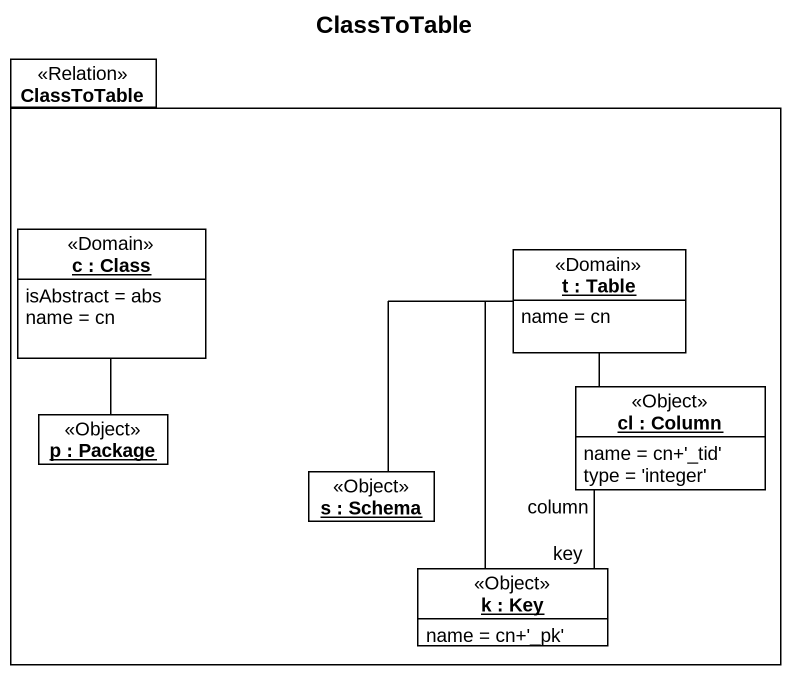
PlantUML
@startuml
title ClassToTable
hide circle
hide empty members
package ClassToTable <<Relation>> {
  object "c : Class" as c <<Domain>> {
    isAbstract = abs
    name = cn
  }
  object "t : Table" as t <<Domain>> {
    name = cn
  }
  object "cl : Column" as cl <<Object>> {
    name = cn+'_tid'
    type = 'integer'
  }
  object "p : Package" as p <<Object>>
  object "s : Schema" as s <<Object>>
  object "k : Key" as k <<Object>> {
    name = cn+'_pk'
  }
}
t -- cl
t -- k
cl -- k : column\nkey
p -up- c
s -up- t
@enduml
